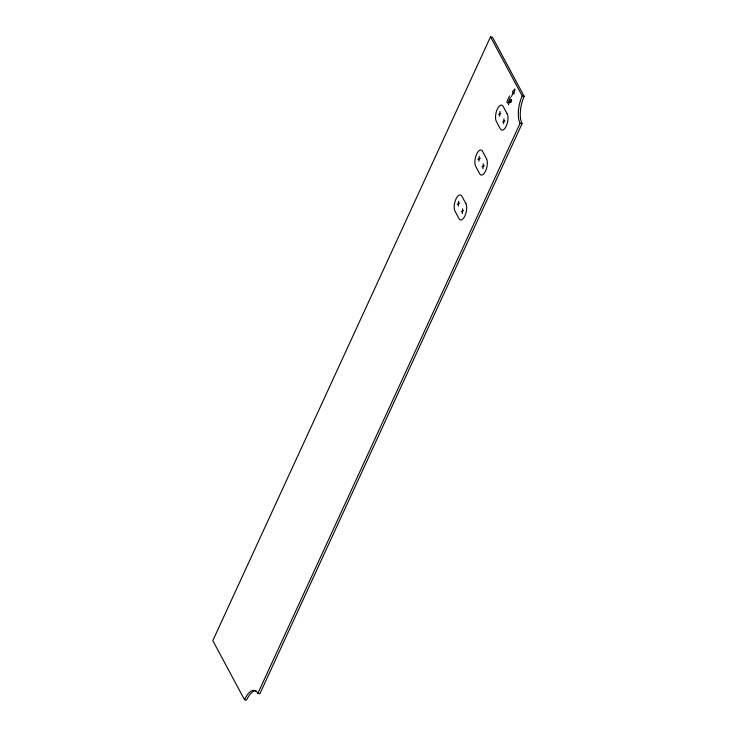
<?xml version="1.0" encoding="UTF-8"?>
<svg xmlns="http://www.w3.org/2000/svg" width="737" height="737" viewBox="0 0 737 737"><rect width="100%" height="100%" fill="white"/><g stroke="black" fill="none" stroke-linecap="round" stroke-linejoin="round"><path stroke-width="1.11" d="M458.276 206.13L458.644 201.275M462.274 213.592L462.652 208.737M478.921 161.237L479.299 156.373M482.928 168.699L483.306 163.844M499.575 116.335L499.944 111.48M503.574 123.807L503.951 118.943M244.5 699.708A20.24 8.697 -77.4 0 1 257.876 693.37L259.857 693.812L522.082 123.705A20.24 8.697 -77.4 0 1 524.191 96.372L492.5 37.292L490.52 36.85L212.809 640.628L244.5 699.708L246.48 700.15A20.24 8.697 -77.4 0 1 256.006 690.818M509.553 95.957L507.36 100.711A1.557 0.673 -77.4 0 0 507.203 102.811A1.557 0.673 -77.4 0 0 508.226 102.332L510.419 97.57M511.414 96.658L513.173 92.844M508.364 104.857L510.879 99.403L511.423 99.44A1.732 0.746 -77.4 0 1 511.238 101.78A1.732 0.746 -77.4 0 1 510.096 102.323L509.838 101.844M257.876 693.37L520.101 123.254A20.24 8.697 -77.4 0 1 522.211 95.921L490.52 36.85M498.571 114.475L500.948 113.351M502.579 121.937L504.956 120.813M477.926 159.367L480.303 158.243M481.924 166.838L484.301 165.705M457.272 204.269L459.648 203.136M461.279 211.731L463.656 210.607M522.211 95.921L524.191 96.372M520.101 123.254L522.082 123.705M514.859 89.168L513.882 94.161L512.464 91.517L514.859 89.168M507.203 113.894L503.205 106.432A8.991 3.869 -77.4 0 0 497.254 109.242A8.991 3.869 -77.4 0 0 496.314 121.393L500.322 128.855A8.991 3.869 -77.4 0 0 506.264 126.036A8.991 3.869 -77.4 0 0 507.203 113.894M486.558 158.787L482.551 151.325A8.991 3.869 -77.4 0 0 476.609 154.144A8.991 3.869 -77.4 0 0 475.669 166.286L479.676 173.757A8.991 3.869 -77.4 0 0 485.619 170.938A8.991 3.869 -77.4 0 0 486.558 158.787M465.904 203.688L461.906 196.217A8.991 3.869 -77.4 0 0 455.954 199.036A8.991 3.869 -77.4 0 0 455.015 211.187L459.022 218.649A8.991 3.869 -77.4 0 0 464.964 215.83A8.991 3.869 -77.4 0 0 465.904 203.688"/></g></svg>
